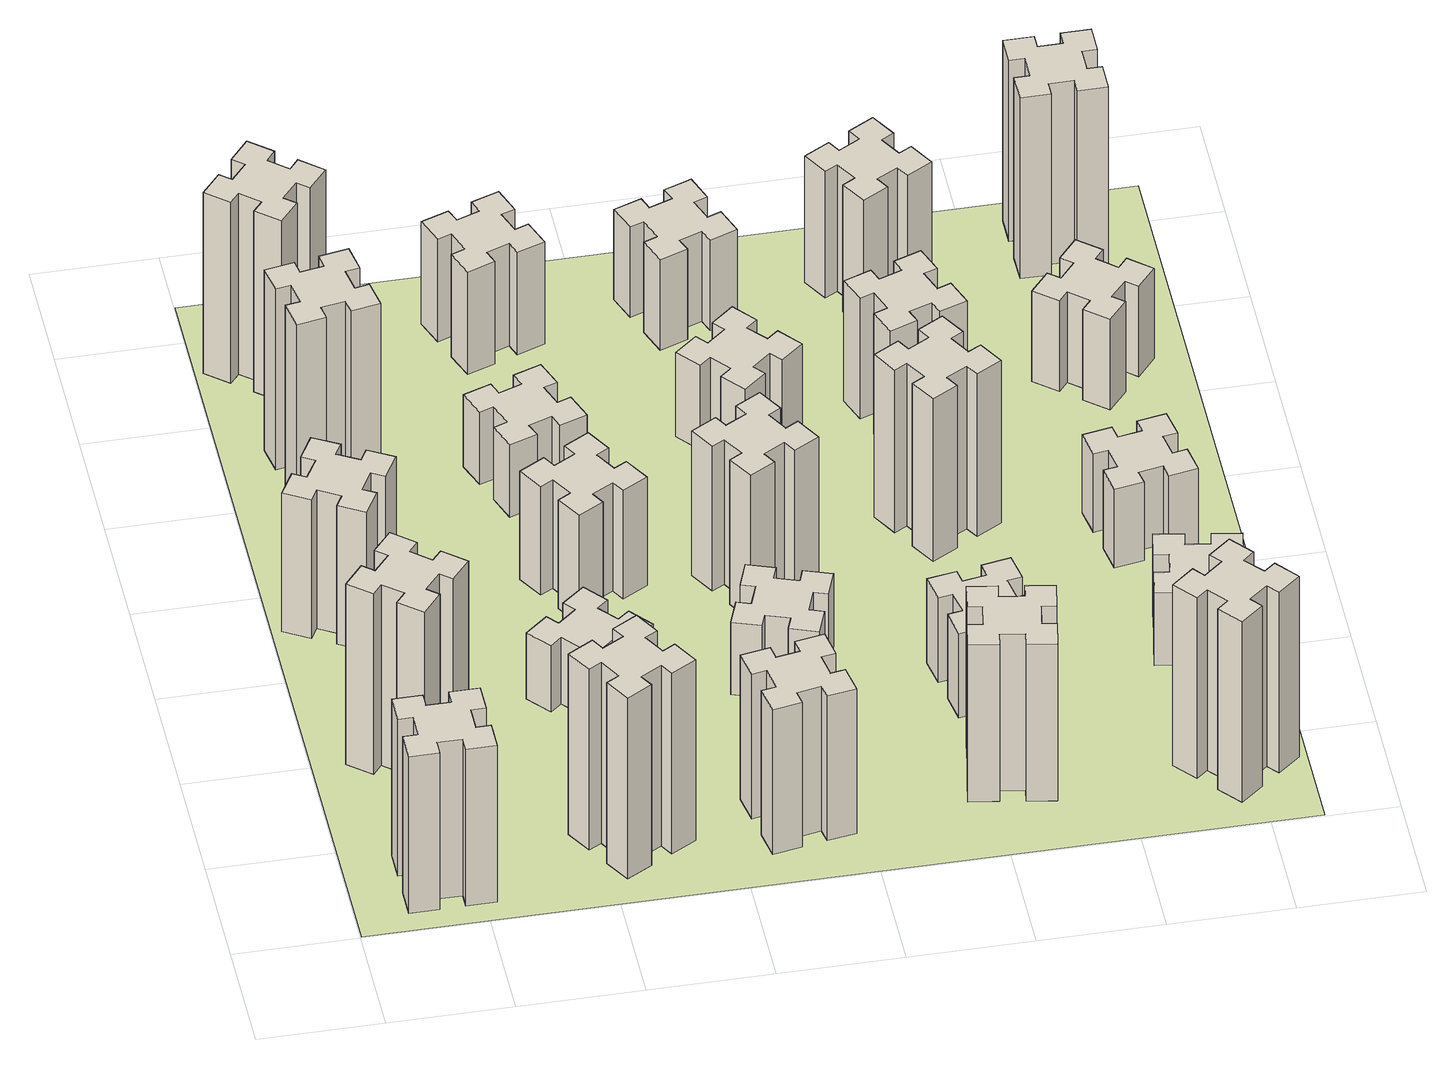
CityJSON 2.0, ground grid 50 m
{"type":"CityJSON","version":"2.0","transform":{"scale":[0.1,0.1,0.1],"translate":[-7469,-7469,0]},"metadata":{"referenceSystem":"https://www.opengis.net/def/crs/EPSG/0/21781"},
"CityObjects":{
"building1":{"type":"Building","attributes":{"class":"1000","function":"1000","usage":"1000","yearOfConstruction":2016,"roofType":"1000","measuredHeight":78,"storeysAboveGround":30,"storeysBelowGround":0},"geometry":[{"type":"Solid","lod":"1","boundaries":[[[[0,1,2,3,4,5,6,7,8,9,10,11,12,13,14,15,16,17,18,19]],[[17,16,20,21]],[[16,15,22,20]],[[15,14,23,22]],[[14,13,24,23]],[[13,12,25,24]],[[12,11,26,25]],[[11,10,27,26]],[[10,9,28,27]],[[9,8,29,28]],[[8,7,30,29]],[[7,6,31,30]],[[6,5,32,31]],[[5,4,33,32]],[[4,3,34,33]],[[3,2,35,34]],[[2,1,36,35]],[[1,0,37,36]],[[0,19,38,37]],[[19,18,39,38]],[[18,17,21,39]],[[24,25,26,27,28,29,30,31,32,33,34,35,36,37,38,39,21,20,22,23]]]]}]},
"building2":{"type":"Building","attributes":{"class":"1000","function":"1000","usage":"1000","yearOfConstruction":2016,"roofType":"1000","measuredHeight":90,"storeysAboveGround":30,"storeysBelowGround":0},"geometry":[{"type":"Solid","lod":"1","boundaries":[[[[40,41,42,43,44,45,46,47,48,49,50,51,52,53,54,55,56,57,58,59]],[[57,56,60,61]],[[56,55,62,60]],[[55,54,63,62]],[[54,53,64,63]],[[53,52,65,64]],[[52,51,66,65]],[[51,50,67,66]],[[50,49,68,67]],[[49,48,69,68]],[[48,47,70,69]],[[47,46,71,70]],[[46,45,72,71]],[[45,44,73,72]],[[44,43,74,73]],[[43,42,75,74]],[[42,41,76,75]],[[41,40,77,76]],[[40,59,78,77]],[[59,58,79,78]],[[58,57,61,79]],[[64,65,66,67,68,69,70,71,72,73,74,75,76,77,78,79,61,60,62,63]]]]}]},
"building3":{"type":"Building","attributes":{"class":"1000","function":"1000","usage":"1000","yearOfConstruction":2016,"roofType":"1000","measuredHeight":69,"storeysAboveGround":30,"storeysBelowGround":0},"geometry":[{"type":"Solid","lod":"1","boundaries":[[[[80,81,82,83,84,85,86,87,88,89,90,91,92,93,94,95,96,97,98,99]],[[97,96,100,101]],[[96,95,102,100]],[[95,94,103,102]],[[94,93,104,103]],[[93,92,105,104]],[[92,91,106,105]],[[91,90,107,106]],[[90,89,108,107]],[[89,88,109,108]],[[88,87,110,109]],[[87,86,111,110]],[[86,85,112,111]],[[85,84,113,112]],[[84,83,114,113]],[[83,82,115,114]],[[82,81,116,115]],[[81,80,117,116]],[[80,99,118,117]],[[99,98,119,118]],[[98,97,101,119]],[[104,105,106,107,108,109,110,111,112,113,114,115,116,117,118,119,101,100,102,103]]]]}]},
"building4":{"type":"Building","attributes":{"class":"1000","function":"1000","usage":"1000","yearOfConstruction":2016,"roofType":"1000","measuredHeight":90,"storeysAboveGround":30,"storeysBelowGround":0},"geometry":[{"type":"Solid","lod":"1","boundaries":[[[[120,121,122,123,124,125,126,127,128,129,130,131,132,133,134,135,136,137,138,139]],[[137,136,140,141]],[[136,135,142,140]],[[135,134,143,142]],[[134,133,144,143]],[[133,132,145,144]],[[132,131,146,145]],[[131,130,147,146]],[[130,129,148,147]],[[129,128,149,148]],[[128,127,150,149]],[[127,126,151,150]],[[126,125,152,151]],[[125,124,153,152]],[[124,123,154,153]],[[123,122,155,154]],[[122,121,156,155]],[[121,120,157,156]],[[120,139,158,157]],[[139,138,159,158]],[[138,137,141,159]],[[144,145,146,147,148,149,150,151,152,153,154,155,156,157,158,159,141,140,142,143]]]]}]},
"building5":{"type":"Building","attributes":{"class":"1000","function":"1000","usage":"1000","yearOfConstruction":2016,"roofType":"1000","measuredHeight":90,"storeysAboveGround":30,"storeysBelowGround":0},"geometry":[{"type":"Solid","lod":"1","boundaries":[[[[160,161,162,163,164,165,166,167,168,169,170,171,172,173,174,175,176,177,178,179]],[[177,176,180,181]],[[176,175,182,180]],[[175,174,183,182]],[[174,173,184,183]],[[173,172,185,184]],[[172,171,186,185]],[[171,170,187,186]],[[170,169,188,187]],[[169,168,189,188]],[[168,167,190,189]],[[167,166,191,190]],[[166,165,192,191]],[[165,164,193,192]],[[164,163,194,193]],[[163,162,195,194]],[[162,161,196,195]],[[161,160,197,196]],[[160,179,198,197]],[[179,178,199,198]],[[178,177,181,199]],[[184,185,186,187,188,189,190,191,192,193,194,195,196,197,198,199,181,180,182,183]]]]}]},
"building6":{"type":"Building","attributes":{"class":"1000","function":"1000","usage":"1000","yearOfConstruction":2016,"roofType":"1000","measuredHeight":90,"storeysAboveGround":30,"storeysBelowGround":0},"geometry":[{"type":"Solid","lod":"1","boundaries":[[[[200,201,202,203,204,205,206,207,208,209,210,211,212,213,214,215,216,217,218,219]],[[217,216,220,221]],[[216,215,222,220]],[[215,214,223,222]],[[214,213,224,223]],[[213,212,225,224]],[[212,211,226,225]],[[211,210,227,226]],[[210,209,228,227]],[[209,208,229,228]],[[208,207,230,229]],[[207,206,231,230]],[[206,205,232,231]],[[205,204,233,232]],[[204,203,234,233]],[[203,202,235,234]],[[202,201,236,235]],[[201,200,237,236]],[[200,219,238,237]],[[219,218,239,238]],[[218,217,221,239]],[[224,225,226,227,228,229,230,231,232,233,234,235,236,237,238,239,221,220,222,223]]]]}]},
"building7":{"type":"Building","attributes":{"class":"1000","function":"1000","usage":"1000","yearOfConstruction":2016,"roofType":"1000","measuredHeight":33,"storeysAboveGround":30,"storeysBelowGround":0},"geometry":[{"type":"Solid","lod":"1","boundaries":[[[[240,241,242,243,244,245,246,247,248,249,250,251,252,253,254,255,256,257,258,259]],[[257,256,260,261]],[[256,255,262,260]],[[255,254,263,262]],[[254,253,264,263]],[[253,252,265,264]],[[252,251,266,265]],[[251,250,267,266]],[[250,249,268,267]],[[249,248,269,268]],[[248,247,270,269]],[[247,246,271,270]],[[246,245,272,271]],[[245,244,273,272]],[[244,243,274,273]],[[243,242,275,274]],[[242,241,276,275]],[[241,240,277,276]],[[240,259,278,277]],[[259,258,279,278]],[[258,257,261,279]],[[264,265,266,267,268,269,270,271,272,273,274,275,276,277,278,279,261,260,262,263]]]]}]},
"building8":{"type":"Building","attributes":{"class":"1000","function":"1000","usage":"1000","yearOfConstruction":2016,"roofType":"1000","measuredHeight":54,"storeysAboveGround":30,"storeysBelowGround":0},"geometry":[{"type":"Solid","lod":"1","boundaries":[[[[280,281,282,283,284,285,286,287,288,289,290,291,292,293,294,295,296,297,298,299]],[[297,296,300,301]],[[296,295,302,300]],[[295,294,303,302]],[[294,293,304,303]],[[293,292,305,304]],[[292,291,306,305]],[[291,290,307,306]],[[290,289,308,307]],[[289,288,309,308]],[[288,287,310,309]],[[287,286,311,310]],[[286,285,312,311]],[[285,284,313,312]],[[284,283,314,313]],[[283,282,315,314]],[[282,281,316,315]],[[281,280,317,316]],[[280,299,318,317]],[[299,298,319,318]],[[298,297,301,319]],[[304,305,306,307,308,309,310,311,312,313,314,315,316,317,318,319,301,300,302,303]]]]}]},
"building9":{"type":"Building","attributes":{"class":"1000","function":"1000","usage":"1000","yearOfConstruction":2016,"roofType":"1000","measuredHeight":36,"storeysAboveGround":30,"storeysBelowGround":0},"geometry":[{"type":"Solid","lod":"1","boundaries":[[[[320,321,322,323,324,325,326,327,328,329,330,331,332,333,334,335,336,337,338,339]],[[337,336,340,341]],[[336,335,342,340]],[[335,334,343,342]],[[334,333,344,343]],[[333,332,345,344]],[[332,331,346,345]],[[331,330,347,346]],[[330,329,348,347]],[[329,328,349,348]],[[328,327,350,349]],[[327,326,351,350]],[[326,325,352,351]],[[325,324,353,352]],[[324,323,354,353]],[[323,322,355,354]],[[322,321,356,355]],[[321,320,357,356]],[[320,339,358,357]],[[339,338,359,358]],[[338,337,341,359]],[[344,345,346,347,348,349,350,351,352,353,354,355,356,357,358,359,341,340,342,343]]]]}]},
"building10":{"type":"Building","attributes":{"class":"1000","function":"1000","usage":"1000","yearOfConstruction":2016,"roofType":"1000","measuredHeight":72,"storeysAboveGround":30,"storeysBelowGround":0},"geometry":[{"type":"Solid","lod":"1","boundaries":[[[[360,361,362,363,364,365,366,367,368,369,370,371,372,373,374,375,376,377,378,379]],[[377,376,380,381]],[[376,375,382,380]],[[375,374,383,382]],[[374,373,384,383]],[[373,372,385,384]],[[372,371,386,385]],[[371,370,387,386]],[[370,369,388,387]],[[369,368,389,388]],[[368,367,390,389]],[[367,366,391,390]],[[366,365,392,391]],[[365,364,393,392]],[[364,363,394,393]],[[363,362,395,394]],[[362,361,396,395]],[[361,360,397,396]],[[360,379,398,397]],[[379,378,399,398]],[[378,377,381,399]],[[384,385,386,387,388,389,390,391,392,393,394,395,396,397,398,399,381,380,382,383]]]]}]},
"building11":{"type":"Building","attributes":{"class":"1000","function":"1000","usage":"1000","yearOfConstruction":2016,"roofType":"1000","measuredHeight":51,"storeysAboveGround":30,"storeysBelowGround":0},"geometry":[{"type":"Solid","lod":"1","boundaries":[[[[400,401,402,403,404,405,406,407,408,409,410,411,412,413,414,415,416,417,418,419]],[[417,416,420,421]],[[416,415,422,420]],[[415,414,423,422]],[[414,413,424,423]],[[413,412,425,424]],[[412,411,426,425]],[[411,410,427,426]],[[410,409,428,427]],[[409,408,429,428]],[[408,407,430,429]],[[407,406,431,430]],[[406,405,432,431]],[[405,404,433,432]],[[404,403,434,433]],[[403,402,435,434]],[[402,401,436,435]],[[401,400,437,436]],[[400,419,438,437]],[[419,418,439,438]],[[418,417,421,439]],[[424,425,426,427,428,429,430,431,432,433,434,435,436,437,438,439,421,420,422,423]]]]}]},
"building12":{"type":"Building","attributes":{"class":"1000","function":"1000","usage":"1000","yearOfConstruction":2016,"roofType":"1000","measuredHeight":36,"storeysAboveGround":30,"storeysBelowGround":0},"geometry":[{"type":"Solid","lod":"1","boundaries":[[[[440,441,442,443,444,445,446,447,448,449,450,451,452,453,454,455,456,457,458,459]],[[457,456,460,461]],[[456,455,462,460]],[[455,454,463,462]],[[454,453,464,463]],[[453,452,465,464]],[[452,451,466,465]],[[451,450,467,466]],[[450,449,468,467]],[[449,448,469,468]],[[448,447,470,469]],[[447,446,471,470]],[[446,445,472,471]],[[445,444,473,472]],[[444,443,474,473]],[[443,442,475,474]],[[442,441,476,475]],[[441,440,477,476]],[[440,459,478,477]],[[459,458,479,478]],[[458,457,461,479]],[[464,465,466,467,468,469,470,471,472,473,474,475,476,477,478,479,461,460,462,463]]]]}]},
"building13":{"type":"Building","attributes":{"class":"1000","function":"1000","usage":"1000","yearOfConstruction":2016,"roofType":"1000","measuredHeight":72,"storeysAboveGround":30,"storeysBelowGround":0},"geometry":[{"type":"Solid","lod":"1","boundaries":[[[[480,481,482,483,484,485,486,487,488,489,490,491,492,493,494,495,496,497,498,499]],[[497,496,500,501]],[[496,495,502,500]],[[495,494,503,502]],[[494,493,504,503]],[[493,492,505,504]],[[492,491,506,505]],[[491,490,507,506]],[[490,489,508,507]],[[489,488,509,508]],[[488,487,510,509]],[[487,486,511,510]],[[486,485,512,511]],[[485,484,513,512]],[[484,483,514,513]],[[483,482,515,514]],[[482,481,516,515]],[[481,480,517,516]],[[480,499,518,517]],[[499,498,519,518]],[[498,497,501,519]],[[504,505,506,507,508,509,510,511,512,513,514,515,516,517,518,519,501,500,502,503]]]]}]},
"building14":{"type":"Building","attributes":{"class":"1000","function":"1000","usage":"1000","yearOfConstruction":2016,"roofType":"1000","measuredHeight":42,"storeysAboveGround":30,"storeysBelowGround":0},"geometry":[{"type":"Solid","lod":"1","boundaries":[[[[520,521,522,523,524,525,526,527,528,529,530,531,532,533,534,535,536,537,538,539]],[[537,536,540,541]],[[536,535,542,540]],[[535,534,543,542]],[[534,533,544,543]],[[533,532,545,544]],[[532,531,546,545]],[[531,530,547,546]],[[530,529,548,547]],[[529,528,549,548]],[[528,527,550,549]],[[527,526,551,550]],[[526,525,552,551]],[[525,524,553,552]],[[524,523,554,553]],[[523,522,555,554]],[[522,521,556,555]],[[521,520,557,556]],[[520,539,558,557]],[[539,538,559,558]],[[538,537,541,559]],[[544,545,546,547,548,549,550,551,552,553,554,555,556,557,558,559,541,540,542,543]]]]}]},
"building15":{"type":"Building","attributes":{"class":"1000","function":"1000","usage":"1000","yearOfConstruction":2016,"roofType":"1000","measuredHeight":78,"storeysAboveGround":30,"storeysBelowGround":0},"geometry":[{"type":"Solid","lod":"1","boundaries":[[[[560,561,562,563,564,565,566,567,568,569,570,571,572,573,574,575,576,577,578,579]],[[577,576,580,581]],[[576,575,582,580]],[[575,574,583,582]],[[574,573,584,583]],[[573,572,585,584]],[[572,571,586,585]],[[571,570,587,586]],[[570,569,588,587]],[[569,568,589,588]],[[568,567,590,589]],[[567,566,591,590]],[[566,565,592,591]],[[565,564,593,592]],[[564,563,594,593]],[[563,562,595,594]],[[562,561,596,595]],[[561,560,597,596]],[[560,579,598,597]],[[579,578,599,598]],[[578,577,581,599]],[[584,585,586,587,588,589,590,591,592,593,594,595,596,597,598,599,581,580,582,583]]]]}]},
"building16":{"type":"Building","attributes":{"class":"1000","function":"1000","usage":"1000","yearOfConstruction":2016,"roofType":"1000","measuredHeight":45,"storeysAboveGround":30,"storeysBelowGround":0},"geometry":[{"type":"Solid","lod":"1","boundaries":[[[[600,601,602,603,604,605,606,607,608,609,610,611,612,613,614,615,616,617,618,619]],[[617,616,620,621]],[[616,615,622,620]],[[615,614,623,622]],[[614,613,624,623]],[[613,612,625,624]],[[612,611,626,625]],[[611,610,627,626]],[[610,609,628,627]],[[609,608,629,628]],[[608,607,630,629]],[[607,606,631,630]],[[606,605,632,631]],[[605,604,633,632]],[[604,603,634,633]],[[603,602,635,634]],[[602,601,636,635]],[[601,600,637,636]],[[600,619,638,637]],[[619,618,639,638]],[[618,617,621,639]],[[624,625,626,627,628,629,630,631,632,633,634,635,636,637,638,639,621,620,622,623]]]]}]},
"building17":{"type":"Building","attributes":{"class":"1000","function":"1000","usage":"1000","yearOfConstruction":2016,"roofType":"1000","measuredHeight":42,"storeysAboveGround":30,"storeysBelowGround":0},"geometry":[{"type":"Solid","lod":"1","boundaries":[[[[640,641,642,643,644,645,646,647,648,649,650,651,652,653,654,655,656,657,658,659]],[[657,656,660,661]],[[656,655,662,660]],[[655,654,663,662]],[[654,653,664,663]],[[653,652,665,664]],[[652,651,666,665]],[[651,650,667,666]],[[650,649,668,667]],[[649,648,669,668]],[[648,647,670,669]],[[647,646,671,670]],[[646,645,672,671]],[[645,644,673,672]],[[644,643,674,673]],[[643,642,675,674]],[[642,641,676,675]],[[641,640,677,676]],[[640,659,678,677]],[[659,658,679,678]],[[658,657,661,679]],[[664,665,666,667,668,669,670,671,672,673,674,675,676,677,678,679,661,660,662,663]]]]}]},
"building18":{"type":"Building","attributes":{"class":"1000","function":"1000","usage":"1000","yearOfConstruction":2016,"roofType":"1000","measuredHeight":81,"storeysAboveGround":30,"storeysBelowGround":0},"geometry":[{"type":"Solid","lod":"1","boundaries":[[[[680,681,682,683,684,685,686,687,688,689,690,691,692,693,694,695,696,697,698,699]],[[697,696,700,701]],[[696,695,702,700]],[[695,694,703,702]],[[694,693,704,703]],[[693,692,705,704]],[[692,691,706,705]],[[691,690,707,706]],[[690,689,708,707]],[[689,688,709,708]],[[688,687,710,709]],[[687,686,711,710]],[[686,685,712,711]],[[685,684,713,712]],[[684,683,714,713]],[[683,682,715,714]],[[682,681,716,715]],[[681,680,717,716]],[[680,699,718,717]],[[699,698,719,718]],[[698,697,701,719]],[[704,705,706,707,708,709,710,711,712,713,714,715,716,717,718,719,701,700,702,703]]]]}]},
"building19":{"type":"Building","attributes":{"class":"1000","function":"1000","usage":"1000","yearOfConstruction":2016,"roofType":"1000","measuredHeight":60,"storeysAboveGround":30,"storeysBelowGround":0},"geometry":[{"type":"Solid","lod":"1","boundaries":[[[[720,721,722,723,724,725,726,727,728,729,730,731,732,733,734,735,736,737,738,739]],[[737,736,740,741]],[[736,735,742,740]],[[735,734,743,742]],[[734,733,744,743]],[[733,732,745,744]],[[732,731,746,745]],[[731,730,747,746]],[[730,729,748,747]],[[729,728,749,748]],[[728,727,750,749]],[[727,726,751,750]],[[726,725,752,751]],[[725,724,753,752]],[[724,723,754,753]],[[723,722,755,754]],[[722,721,756,755]],[[721,720,757,756]],[[720,739,758,757]],[[739,738,759,758]],[[738,737,741,759]],[[744,745,746,747,748,749,750,751,752,753,754,755,756,757,758,759,741,740,742,743]]]]}]},
"building20":{"type":"Building","attributes":{"class":"1000","function":"1000","usage":"1000","yearOfConstruction":2016,"roofType":"1000","measuredHeight":90,"storeysAboveGround":30,"storeysBelowGround":0},"geometry":[{"type":"Solid","lod":"1","boundaries":[[[[760,761,762,763,764,765,766,767,768,769,770,771,772,773,774,775,776,777,778,779]],[[777,776,780,781]],[[776,775,782,780]],[[775,774,783,782]],[[774,773,784,783]],[[773,772,785,784]],[[772,771,786,785]],[[771,770,787,786]],[[770,769,788,787]],[[769,768,789,788]],[[768,767,790,789]],[[767,766,791,790]],[[766,765,792,791]],[[765,764,793,792]],[[764,763,794,793]],[[763,762,795,794]],[[762,761,796,795]],[[761,760,797,796]],[[760,779,798,797]],[[779,778,799,798]],[[778,777,781,799]],[[784,785,786,787,788,789,790,791,792,793,794,795,796,797,798,799,781,780,782,783]]]]}]},
"building21":{"type":"Building","attributes":{"class":"1000","function":"1000","usage":"1000","yearOfConstruction":2016,"roofType":"1000","measuredHeight":63,"storeysAboveGround":30,"storeysBelowGround":0},"geometry":[{"type":"Solid","lod":"1","boundaries":[[[[800,801,802,803,804,805,806,807,808,809,810,811,812,813,814,815,816,817,818,819]],[[817,816,820,821]],[[816,815,822,820]],[[815,814,823,822]],[[814,813,824,823]],[[813,812,825,824]],[[812,811,826,825]],[[811,810,827,826]],[[810,809,828,827]],[[809,808,829,828]],[[808,807,830,829]],[[807,806,831,830]],[[806,805,832,831]],[[805,804,833,832]],[[804,803,834,833]],[[803,802,835,834]],[[802,801,836,835]],[[801,800,837,836]],[[800,819,838,837]],[[819,818,839,838]],[[818,817,821,839]],[[824,825,826,827,828,829,830,831,832,833,834,835,836,837,838,839,821,820,822,823]]]]}]},
"building22":{"type":"Building","attributes":{"class":"1000","function":"1000","usage":"1000","yearOfConstruction":2016,"roofType":"1000","measuredHeight":36,"storeysAboveGround":30,"storeysBelowGround":0},"geometry":[{"type":"Solid","lod":"1","boundaries":[[[[840,841,842,843,844,845,846,847,848,849,850,851,852,853,854,855,856,857,858,859]],[[857,856,860,861]],[[856,855,862,860]],[[855,854,863,862]],[[854,853,864,863]],[[853,852,865,864]],[[852,851,866,865]],[[851,850,867,866]],[[850,849,868,867]],[[849,848,869,868]],[[848,847,870,869]],[[847,846,871,870]],[[846,845,872,871]],[[845,844,873,872]],[[844,843,874,873]],[[843,842,875,874]],[[842,841,876,875]],[[841,840,877,876]],[[840,859,878,877]],[[859,858,879,878]],[[858,857,861,879]],[[864,865,866,867,868,869,870,871,872,873,874,875,876,877,878,879,861,860,862,863]]]]}]},
"building23":{"type":"Building","attributes":{"class":"1000","function":"1000","usage":"1000","yearOfConstruction":2016,"roofType":"1000","measuredHeight":39,"storeysAboveGround":30,"storeysBelowGround":0},"geometry":[{"type":"Solid","lod":"1","boundaries":[[[[880,881,882,883,884,885,886,887,888,889,890,891,892,893,894,895,896,897,898,899]],[[897,896,900,901]],[[896,895,902,900]],[[895,894,903,902]],[[894,893,904,903]],[[893,892,905,904]],[[892,891,906,905]],[[891,890,907,906]],[[890,889,908,907]],[[889,888,909,908]],[[888,887,910,909]],[[887,886,911,910]],[[886,885,912,911]],[[885,884,913,912]],[[884,883,914,913]],[[883,882,915,914]],[[882,881,916,915]],[[881,880,917,916]],[[880,899,918,917]],[[899,898,919,918]],[[898,897,901,919]],[[904,905,906,907,908,909,910,911,912,913,914,915,916,917,918,919,901,900,902,903]]]]}]},
"building24":{"type":"Building","attributes":{"class":"1000","function":"1000","usage":"1000","yearOfConstruction":2016,"roofType":"1000","measuredHeight":45,"storeysAboveGround":30,"storeysBelowGround":0},"geometry":[{"type":"Solid","lod":"1","boundaries":[[[[920,921,922,923,924,925,926,927,928,929,930,931,932,933,934,935,936,937,938,939]],[[937,936,940,941]],[[936,935,942,940]],[[935,934,943,942]],[[934,933,944,943]],[[933,932,945,944]],[[932,931,946,945]],[[931,930,947,946]],[[930,929,948,947]],[[929,928,949,948]],[[928,927,950,949]],[[927,926,951,950]],[[926,925,952,951]],[[925,924,953,952]],[[924,923,954,953]],[[923,922,955,954]],[[922,921,956,955]],[[921,920,957,956]],[[920,939,958,957]],[[939,938,959,958]],[[938,937,941,959]],[[944,945,946,947,948,949,950,951,952,953,954,955,956,957,958,959,941,940,942,943]]]]}]},
"building25":{"type":"Building","attributes":{"class":"1000","function":"1000","usage":"1000","yearOfConstruction":2016,"roofType":"1000","measuredHeight":90,"storeysAboveGround":30,"storeysBelowGround":0},"geometry":[{"type":"Solid","lod":"1","boundaries":[[[[960,961,962,963,964,965,966,967,968,969,970,971,972,973,974,975,976,977,978,979]],[[977,976,980,981]],[[976,975,982,980]],[[975,974,983,982]],[[974,973,984,983]],[[973,972,985,984]],[[972,971,986,985]],[[971,970,987,986]],[[970,969,988,987]],[[969,968,989,988]],[[968,967,990,989]],[[967,966,991,990]],[[966,965,992,991]],[[965,964,993,992]],[[964,963,994,993]],[[963,962,995,994]],[[962,961,996,995]],[[961,960,997,996]],[[960,979,998,997]],[[979,978,999,998]],[[978,977,981,999]],[[984,985,986,987,988,989,990,991,992,993,994,995,996,997,998,999,981,980,982,983]]]]}]},
"landuse1":{"type":"LandUse","attributes":{"name":"plot1","function":"1010"},"geometry":[{"type":"MultiSurface","lod":"1","boundaries":[[[1000,1001,1002,1003]]]}]}
},
"vertices":[
[265,325,0],[265,225,0],[205,225,0],[205,105,0],[325,105,0],[325,165,0],[425,165,0],[425,105,0],[545,105,0],[545,225,0],[485,225,0],[485,325,0],[545,325,0],[545,445,0],[425,445,0],[425,385,0],[325,385,0],[325,445,0],[205,445,0],[205,325,0],[325,385,780],[325,445,780],[425,385,780],[425,445,780],[545,445,780],[545,325,780],[485,325,780],[485,225,780],[545,225,780],[545,105,780],[425,105,780],[425,165,780],[325,165,780],[325,105,780],[205,105,780],[205,225,780],[265,225,780],[265,325,780],[205,325,780],[205,445,780],
[484,1067,0],[408,1132,0],[446,1178,0],[354,1255,0],[277,1163,0],[323,1124,0],[259,1048,0],[213,1086,0],[136,994,0],[228,917,0],[266,963,0],[343,899,0],[304,853,0],[396,776,0],[473,868,0],[427,906,0],[492,983,0],[538,944,0],[615,1036,0],[523,1113,0],[492,983,900],[538,944,900],[427,906,900],[473,868,900],[396,776,900],[304,853,900],[343,899,900],[266,963,900],[228,917,900],[136,994,900],[213,1086,900],[259,1048,900],[323,1124,900],[277,1163,900],[354,1255,900],[446,1178,900],[408,1132,900],[484,1067,900],[523,1113,900],[615,1036,900],
[374,1926,0],[287,1976,0],[317,2028,0],[213,2088,0],[153,1984,0],[205,1954,0],[155,1867,0],[103,1897,0],[43,1793,0],[147,1733,0],[177,1785,0],[264,1735,0],[234,1683,0],[338,1623,0],[398,1727,0],[346,1757,0],[396,1844,0],[448,1814,0],[508,1918,0],[404,1978,0],[396,1844,690],[448,1814,690],[346,1757,690],[398,1727,690],[338,1623,690],[234,1683,690],[264,1735,690],[177,1785,690],[147,1733,690],[43,1793,690],[103,1897,690],[155,1867,690],[205,1954,690],[153,1984,690],[213,2088,690],[317,2028,690],[287,1976,690],[374,1926,690],[404,1978,690],[508,1918,690],
[405,2812,0],[307,2795,0],[297,2854,0],[178,2833,0],[199,2715,0],[258,2725,0],[276,2627,0],[217,2617,0],[237,2498,0],[356,2519,0],[345,2578,0],[444,2596,0],[454,2537,0],[572,2557,0],[551,2676,0],[492,2665,0],[475,2764,0],[534,2774,0],[513,2892,0],[395,2871,0],[475,2764,900],[534,2774,900],[492,2665,900],[551,2676,900],[572,2557,900],[454,2537,900],[444,2596,900],[345,2578,900],[356,2519,900],[237,2498,900],[217,2617,900],[276,2627,900],[258,2725,900],[199,2715,900],[178,2833,900],[297,2854,900],[307,2795,900],[405,2812,900],[395,2871,900],[513,2892,900],
[1127,255,0],[1214,305,0],[1244,253,0],[1348,313,0],[1288,417,0],[1236,387,0],[1186,474,0],[1238,504,0],[1178,608,0],[1074,548,0],[1104,496,0],[1017,446,0],[987,498,0],[883,438,0],[943,334,0],[995,364,0],[1045,277,0],[993,247,0],[1053,143,0],[1157,203,0],[1045,277,900],[993,247,900],[995,364,900],[943,334,900],[883,438,900],[987,498,900],[1017,446,900],[1104,496,900],[1074,548,900],[1178,608,900],[1238,504,900],[1186,474,900],[1236,387,900],[1288,417,900],[1348,313,900],[1244,253,900],[1214,305,900],[1127,255,900],[1157,203,900],[1053,143,900],
[384,3387,0],[308,3452,0],[346,3498,0],[254,3575,0],[177,3483,0],[223,3444,0],[159,3368,0],[113,3406,0],[36,3314,0],[128,3237,0],[166,3283,0],[243,3219,0],[204,3173,0],[296,3096,0],[373,3188,0],[327,3226,0],[392,3303,0],[438,3264,0],[515,3356,0],[423,3433,0],[392,3303,900],[438,3264,900],[327,3226,900],[373,3188,900],[296,3096,900],[204,3173,900],[243,3219,900],[166,3283,900],[128,3237,900],[36,3314,900],[113,3406,900],[159,3368,900],[223,3444,900],[177,3483,900],[254,3575,900],[346,3498,900],[308,3452,900],[384,3387,900],[423,3433,900],[515,3356,900],
[1083,1332,0],[1006,1267,0],[968,1313,0],[876,1236,0],[953,1144,0],[999,1183,0],[1063,1106,0],[1017,1068,0],[1094,976,0],[1186,1053,0],[1148,1099,0],[1224,1163,0],[1263,1117,0],[1355,1194,0],[1278,1286,0],[1232,1248,0],[1167,1324,0],[1213,1363,0],[1136,1455,0],[1044,1378,0],[1167,1324,330],[1213,1363,330],[1232,1248,330],[1278,1286,330],[1355,1194,330],[1263,1117,330],[1224,1163,330],[1148,1099,330],[1186,1053,330],[1094,976,330],[1017,1068,330],[1063,1106,330],[999,1183,330],[953,1144,330],[876,1236,330],[968,1313,330],[1006,1267,330],[1083,1332,330],[1044,1378,330],[1136,1455,330],
[1336,1867,0],[1286,1954,0],[1338,1984,0],[1278,2088,0],[1174,2028,0],[1204,1976,0],[1117,1926,0],[1087,1978,0],[983,1918,0],[1043,1814,0],[1095,1844,0],[1145,1757,0],[1093,1727,0],[1153,1623,0],[1257,1683,0],[1227,1735,0],[1314,1785,0],[1344,1733,0],[1448,1793,0],[1388,1897,0],[1314,1785,540],[1344,1733,540],[1227,1735,540],[1257,1683,540],[1153,1623,540],[1093,1727,540],[1145,1757,540],[1095,1844,540],[1043,1814,540],[983,1918,540],[1087,1978,540],[1117,1926,540],[1204,1976,540],[1174,2028,540],[1278,2088,540],[1338,1984,540],[1286,1954,540],[1336,1867,540],[1388,1897,540],[1448,1793,540],
[1125,2616,0],[1031,2582,0],[1010,2638,0],[897,2597,0],[939,2484,0],[995,2505,0],[1029,2411,0],[973,2390,0],[1014,2277,0],[1127,2319,0],[1106,2375,0],[1200,2409,0],[1220,2353,0],[1333,2394,0],[1292,2507,0],[1236,2486,0],[1202,2580,0],[1258,2600,0],[1217,2713,0],[1104,2672,0],[1202,2580,360],[1258,2600,360],[1236,2486,360],[1292,2507,360],[1333,2394,360],[1220,2353,360],[1200,2409,360],[1106,2375,360],[1127,2319,360],[1014,2277,360],[973,2390,360],[1029,2411,360],[995,2505,360],[939,2484,360],[897,2597,360],[1010,2638,360],[1031,2582,360],[1125,2616,360],[1104,2672,360],[1217,2713,360],
[1785,492,0],[1687,475,0],[1677,534,0],[1558,513,0],[1579,395,0],[1638,405,0],[1656,307,0],[1597,297,0],[1617,178,0],[1736,199,0],[1725,258,0],[1824,276,0],[1834,217,0],[1952,237,0],[1931,356,0],[1872,345,0],[1855,444,0],[1914,454,0],[1893,572,0],[1775,551,0],[1855,444,720],[1914,454,720],[1872,345,720],[1931,356,720],[1952,237,720],[1834,217,720],[1824,276,720],[1725,258,720],[1736,199,720],[1617,178,720],[1597,297,720],[1656,307,720],[1638,405,720],[1579,395,720],[1558,513,720],[1677,534,720],[1687,475,720],[1785,492,720],[1775,551,720],[1893,572,720],
[1125,3456,0],[1031,3422,0],[1010,3478,0],[897,3437,0],[939,3324,0],[995,3345,0],[1029,3251,0],[973,3230,0],[1014,3117,0],[1127,3159,0],[1106,3215,0],[1200,3249,0],[1220,3193,0],[1333,3234,0],[1292,3347,0],[1236,3326,0],[1202,3420,0],[1258,3440,0],[1217,3553,0],[1104,3512,0],[1202,3420,510],[1258,3440,510],[1236,3326,510],[1292,3347,510],[1333,3234,510],[1220,3193,510],[1200,3249,510],[1106,3215,510],[1127,3159,510],[1014,3117,510],[973,3230,510],[1029,3251,510],[995,3345,510],[939,3324,510],[897,3437,510],[1010,3478,510],[1031,3422,510],[1125,3456,510],[1104,3512,510],[1217,3553,510],
[1771,1129,0],[1865,1095,0],[1844,1039,0],[1957,997,0],[1998,1110,0],[1942,1131,0],[1976,1225,0],[2032,1204,0],[2073,1317,0],[1960,1358,0],[1940,1302,0],[1846,1336,0],[1867,1392,0],[1754,1433,0],[1713,1320,0],[1769,1300,0],[1735,1206,0],[1679,1227,0],[1637,1114,0],[1750,1073,0],[1735,1206,360],[1679,1227,360],[1769,1300,360],[1713,1320,360],[1754,1433,360],[1867,1392,360],[1846,1336,360],[1940,1302,360],[1960,1358,360],[2073,1317,360],[2032,1204,360],[1976,1225,360],[1942,1131,360],[1998,1110,360],[1957,997,360],[1844,1039,360],[1865,1095,360],[1771,1129,360],[1750,1073,360],[1637,1114,360],
[1976,1767,0],[1926,1854,0],[1978,1884,0],[1918,1988,0],[1814,1928,0],[1844,1876,0],[1757,1826,0],[1727,1878,0],[1623,1818,0],[1683,1714,0],[1735,1744,0],[1785,1657,0],[1733,1627,0],[1793,1523,0],[1897,1583,0],[1867,1635,0],[1954,1685,0],[1984,1633,0],[2088,1693,0],[2028,1797,0],[1954,1685,720],[1984,1633,720],[1867,1635,720],[1897,1583,720],[1793,1523,720],[1733,1627,720],[1785,1657,720],[1735,1744,720],[1683,1714,720],[1623,1818,720],[1727,1878,720],[1757,1826,720],[1844,1876,720],[1814,1928,720],[1918,1988,720],[1978,1884,720],[1926,1854,720],[1976,1767,720],[2028,1797,720],[2088,1693,720],
[1988,2479,0],[2064,2543,0],[2103,2497,0],[2195,2574,0],[2118,2666,0],[2072,2628,0],[2007,2704,0],[2053,2743,0],[1976,2835,0],[1884,2758,0],[1923,2712,0],[1846,2647,0],[1808,2693,0],[1716,2616,0],[1793,2524,0],[1839,2563,0],[1903,2486,0],[1857,2448,0],[1934,2356,0],[2026,2433,0],[1903,2486,420],[1857,2448,420],[1839,2563,420],[1793,2524,420],[1716,2616,420],[1808,2693,420],[1846,2647,420],[1923,2712,420],[1884,2758,420],[1976,2835,420],[2053,2743,420],[2007,2704,420],[2072,2628,420],[2118,2666,420],[2195,2574,420],[2103,2497,420],[2064,2543,420],[1988,2479,420],[2026,2433,420],[1934,2356,420],
[2496,544,0],[2478,445,0],[2419,456,0],[2398,337,0],[2517,317,0],[2527,376,0],[2625,358,0],[2615,299,0],[2733,278,0],[2754,397,0],[2695,407,0],[2712,505,0],[2771,495,0],[2792,613,0],[2674,634,0],[2664,575,0],[2565,592,0],[2576,651,0],[2457,672,0],[2437,554,0],[2565,592,780],[2576,651,780],[2664,575,780],[2674,634,780],[2792,613,780],[2771,495,780],[2712,505,780],[2695,407,780],[2754,397,780],[2733,278,780],[2615,299,780],[2625,358,780],[2527,376,780],[2517,317,780],[2398,337,780],[2419,456,780],[2478,445,780],[2496,544,780],[2437,554,780],[2457,672,780],
[1865,3456,0],[1771,3422,0],[1750,3478,0],[1637,3437,0],[1679,3324,0],[1735,3345,0],[1769,3251,0],[1713,3230,0],[1754,3117,0],[1867,3159,0],[1846,3215,0],[1940,3249,0],[1960,3193,0],[2073,3234,0],[2032,3347,0],[1976,3326,0],[1942,3420,0],[1998,3440,0],[1957,3553,0],[1844,3512,0],[1942,3420,450],[1998,3440,450],[1976,3326,450],[2032,3347,450],[2073,3234,450],[1960,3193,450],[1940,3249,450],[1846,3215,450],[1867,3159,450],[1754,3117,450],[1713,3230,450],[1769,3251,450],[1735,3345,450],[1679,3324,450],[1637,3437,450],[1750,3478,450],[1771,3422,450],[1865,3456,450],[1844,3512,450],[1957,3553,450],
[2625,1132,0],[2527,1115,0],[2517,1174,0],[2398,1153,0],[2419,1035,0],[2478,1045,0],[2496,947,0],[2437,937,0],[2457,818,0],[2576,839,0],[2565,898,0],[2664,916,0],[2674,857,0],[2792,877,0],[2771,996,0],[2712,985,0],[2695,1084,0],[2754,1094,0],[2733,1212,0],[2615,1191,0],[2695,1084,420],[2754,1094,420],[2712,985,420],[2771,996,420],[2792,877,420],[2674,857,420],[2664,916,420],[2565,898,420],[2576,839,420],[2457,818,420],[2437,937,420],[2496,947,420],[2478,1045,420],[2419,1035,420],[2398,1153,420],[2517,1174,420],[2527,1115,420],[2625,1132,420],[2615,1191,420],[2733,1212,420],
[2716,1967,0],[2666,2054,0],[2718,2084,0],[2658,2188,0],[2554,2128,0],[2584,2076,0],[2497,2026,0],[2467,2078,0],[2363,2018,0],[2423,1914,0],[2475,1944,0],[2525,1857,0],[2473,1827,0],[2533,1723,0],[2637,1783,0],[2607,1835,0],[2694,1885,0],[2724,1833,0],[2828,1893,0],[2768,1997,0],[2694,1885,810],[2724,1833,810],[2607,1835,810],[2637,1783,810],[2533,1723,810],[2473,1827,810],[2525,1857,810],[2475,1944,810],[2423,1914,810],[2363,2018,810],[2467,2078,810],[2497,2026,810],[2584,2076,810],[2554,2128,810],[2658,2188,810],[2718,2084,810],[2666,2054,810],[2716,1967,810],[2768,1997,810],[2828,1893,810],
[2586,2475,0],[2680,2509,0],[2700,2453,0],[2813,2494,0],[2772,2607,0],[2716,2586,0],[2682,2680,0],[2738,2700,0],[2697,2813,0],[2584,2772,0],[2605,2716,0],[2511,2682,0],[2490,2738,0],[2377,2697,0],[2419,2584,0],[2475,2605,0],[2509,2511,0],[2453,2490,0],[2494,2377,0],[2607,2419,0],[2509,2511,600],[2453,2490,600],[2475,2605,600],[2419,2584,600],[2377,2697,600],[2490,2738,600],[2511,2682,600],[2605,2716,600],[2584,2772,600],[2697,2813,600],[2738,2700,600],[2682,2680,600],[2716,2586,600],[2772,2607,600],[2813,2494,600],[2700,2453,600],[2680,2509,600],[2586,2475,600],[2607,2419,600],[2494,2377,600],
[3468,259,0],[3544,323,0],[3583,277,0],[3675,354,0],[3598,446,0],[3552,408,0],[3487,484,0],[3533,523,0],[3456,615,0],[3364,538,0],[3403,492,0],[3326,427,0],[3288,473,0],[3196,396,0],[3273,304,0],[3319,343,0],[3383,266,0],[3337,228,0],[3414,136,0],[3506,213,0],[3383,266,900],[3337,228,900],[3319,343,900],[3273,304,900],[3196,396,900],[3288,473,900],[3326,427,900],[3403,492,900],[3364,538,900],[3456,615,900],[3533,523,900],[3487,484,900],[3552,408,900],[3598,446,900],[3675,354,900],[3583,277,900],[3544,323,900],[3468,259,900],[3506,213,900],[3414,136,900],
[2716,3347,0],[2666,3434,0],[2718,3464,0],[2658,3568,0],[2554,3508,0],[2584,3456,0],[2497,3406,0],[2467,3458,0],[2363,3398,0],[2423,3294,0],[2475,3324,0],[2525,3237,0],[2473,3207,0],[2533,3103,0],[2637,3163,0],[2607,3215,0],[2694,3265,0],[2724,3213,0],[2828,3273,0],[2768,3377,0],[2694,3265,630],[2724,3213,630],[2607,3215,630],[2637,3163,630],[2533,3103,630],[2473,3207,630],[2525,3237,630],[2475,3324,630],[2423,3294,630],[2363,3398,630],[2467,3458,630],[2497,3406,630],[2584,3456,630],[2554,3508,630],[2658,3568,630],[2718,3464,630],[2666,3434,630],[2716,3347,630],[2768,3377,630],[2828,3273,630],
[3367,1016,0],[3465,998,0],[3455,939,0],[3573,918,0],[3594,1037,0],[3535,1047,0],[3552,1145,0],[3611,1135,0],[3632,1253,0],[3514,1274,0],[3504,1215,0],[3405,1232,0],[3416,1291,0],[3297,1312,0],[3277,1194,0],[3336,1184,0],[3318,1085,0],[3259,1096,0],[3238,977,0],[3357,957,0],[3318,1085,360],[3259,1096,360],[3336,1184,360],[3277,1194,360],[3297,1312,360],[3416,1291,360],[3405,1232,360],[3504,1215,360],[3514,1274,360],[3632,1253,360],[3611,1135,360],[3552,1145,360],[3535,1047,360],[3594,1037,360],[3573,918,360],[3455,939,360],[3465,998,360],[3367,1016,360],[3357,957,360],[3238,977,360],
[3365,1872,0],[3267,1855,0],[3257,1914,0],[3138,1893,0],[3159,1775,0],[3218,1785,0],[3236,1687,0],[3177,1677,0],[3197,1558,0],[3316,1579,0],[3305,1638,0],[3404,1656,0],[3414,1597,0],[3532,1617,0],[3511,1736,0],[3452,1725,0],[3435,1824,0],[3494,1834,0],[3473,1952,0],[3355,1931,0],[3435,1824,390],[3494,1834,390],[3452,1725,390],[3511,1736,390],[3532,1617,390],[3414,1597,390],[3404,1656,390],[3305,1638,390],[3316,1579,390],[3197,1558,390],[3177,1677,390],[3236,1687,390],[3218,1785,390],[3159,1775,390],[3138,1893,390],[3257,1914,390],[3267,1855,390],[3365,1872,390],[3355,1931,390],[3473,1952,390],
[3444,2747,0],[3368,2812,0],[3406,2858,0],[3314,2935,0],[3237,2843,0],[3283,2804,0],[3219,2728,0],[3173,2766,0],[3096,2674,0],[3188,2597,0],[3226,2643,0],[3303,2579,0],[3264,2533,0],[3356,2456,0],[3433,2548,0],[3387,2586,0],[3452,2663,0],[3498,2624,0],[3575,2716,0],[3483,2793,0],[3452,2663,450],[3498,2624,450],[3387,2586,450],[3433,2548,450],[3356,2456,450],[3264,2533,450],[3303,2579,450],[3226,2643,450],[3188,2597,450],[3096,2674,450],[3173,2766,450],[3219,2728,450],[3283,2804,450],[3237,2843,450],[3314,2935,450],[3406,2858,450],[3368,2812,450],[3444,2747,450],[3483,2793,450],[3575,2716,450],
[3285,3325,0],[3385,3325,0],[3385,3265,0],[3505,3265,0],[3505,3385,0],[3445,3385,0],[3445,3485,0],[3505,3485,0],[3505,3605,0],[3385,3605,0],[3385,3545,0],[3285,3545,0],[3285,3605,0],[3165,3605,0],[3165,3485,0],[3225,3485,0],[3225,3385,0],[3165,3385,0],[3165,3265,0],[3285,3265,0],[3225,3385,900],[3165,3385,900],[3225,3485,900],[3165,3485,900],[3165,3605,900],[3285,3605,900],[3285,3545,900],[3385,3545,900],[3385,3605,900],[3505,3605,900],[3505,3485,900],[3445,3485,900],[3445,3385,900],[3505,3385,900],[3505,3265,900],[3385,3265,900],[3385,3325,900],[3285,3325,900],[3285,3265,900],[3165,3265,900],
[5,3705,0],[3705,3705,0],[3705,5,0],[5,5,0]
]}
